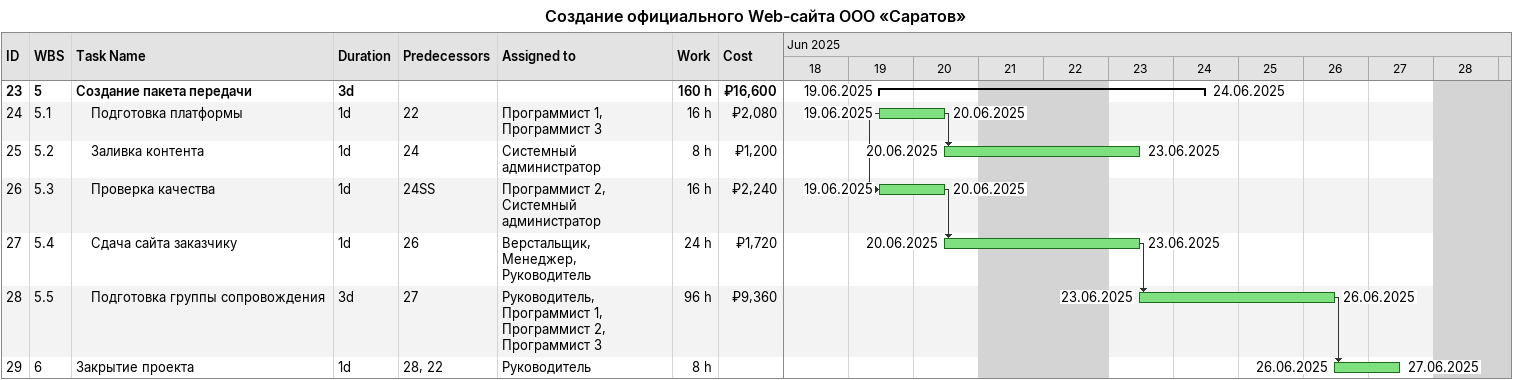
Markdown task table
Создание официального Web-сайта ООО «Саратов»

| ID | WBS | Task | Duration | Start | Finish | Predecessors | Resources | Work (h) | Cost (₽) |
|---|---|---|---|---|---|---|---|---|---|
| 23 | 5 | **Создание пакета передачи** | 3d | 2025-06-19 | 2025-06-24 |  |  | 160 | 16600 |
| 24 | 5.1 | Подготовка платформы | 1d | 2025-06-19 | 2025-06-20 | 22 | Программист 1, Программист 3 | 16 | 2080 |
| 25 | 5.2 | Заливка контента | 1d | 2025-06-20 | 2025-06-23 | 24 | Системный администратор | 8 | 1200 |
| 26 | 5.3 | Проверка качества | 1d | 2025-06-19 | 2025-06-20 | 24SS | Программист 2, Системный администратор | 16 | 2240 |
| 27 | 5.4 | Сдача сайта заказчику | 1d | 2025-06-20 | 2025-06-23 | 26 | Верстальщик, Менеджер, Руководитель | 24 | 1720 |
| 28 | 5.5 | Подготовка группы сопровождения | 3d | 2025-06-23 | 2025-06-26 | 27 | Руководитель, Программист 1, Программист 2, Программист 3 | 96 | 9360 |
| 29 | 6 | Закрытие проекта | 1d | 2025-06-26 | 2025-06-27 | 28, 22 | Руководитель | 8 |  |
